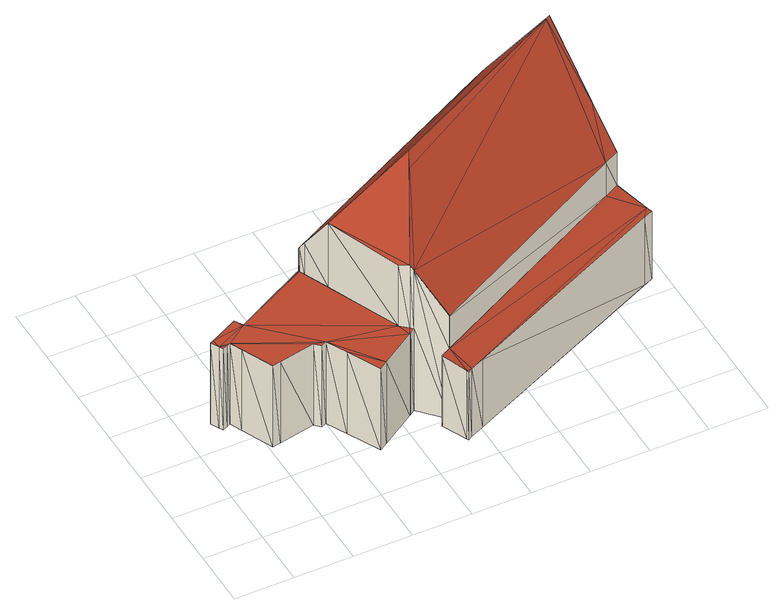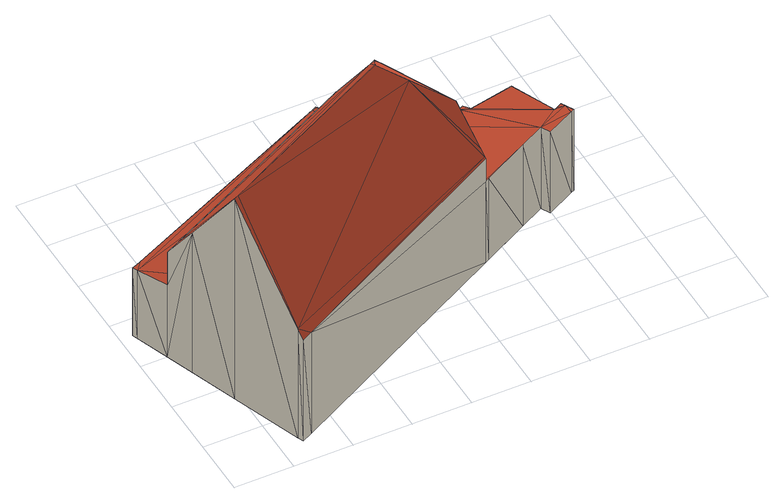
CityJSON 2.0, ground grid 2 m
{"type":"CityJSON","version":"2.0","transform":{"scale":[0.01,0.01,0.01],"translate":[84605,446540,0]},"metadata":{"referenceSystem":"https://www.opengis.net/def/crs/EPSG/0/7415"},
"CityObjects":{
"building1":{"type":"Building","attributes":{"dak_type":"slanted","data_area":67.03,"data_coverage":0.907,"geconstateerd":false,"gid":17147237,"h_dak_50p":5.2,"h_dak_70p":6.33,"h_dak_max":8.53,"h_dak_min":2.79,"h_maaiveld":0.163,"kas_warenhuis":false,"lod11_replace":false,"ondergronds_type":"above ground","oorspronkelijkbouwjaar":1938,"pw_actueel":"yes","pw_bron":"ahn3","reconstructie_methode":"tudelft3d-geoflow","reconstruction_skipped":false,"rmse_lod12":2.06,"rmse_lod13":1,"rmse_lod22":0.0425,"rn":1,"status":"Pand in gebruik","t_run":88.8,"val3dity_codes_lod12":"[]","val3dity_codes_lod13":"[]","val3dity_codes_lod22":"[]"},"children":["building1-1"]},
"building1-1":{"type":"BuildingPart","parents":["building1"],"geometry":[{"type":"Solid","lod":"2.2","boundaries":[[[[0,1,2]],[[2,3,4]],[[5,6,7]],[[7,8,9]],[[10,11,12]],[[12,13,14]],[[14,15,16]],[[16,17,18]],[[19,20,21]],[[21,22,23]],[[24,25,26]],[[27,28,29]],[[30,31,32]],[[32,33,34]],[[34,35,36]],[[36,0,2]],[[7,9,37]],[[12,14,16]],[[16,18,19]],[[19,21,23]],[[26,27,29]],[[30,32,34]],[[34,36,2]],[[5,7,37]],[[10,12,16]],[[16,19,23]],[[24,26,29]],[[29,30,34]],[[34,2,4]],[[5,37,10]],[[10,16,23]],[[23,24,29]],[[29,34,4]],[[5,10,23]],[[29,4,5]],[[5,23,29]],[[38,39,40]],[[40,41,38]],[[42,43,44]],[[44,45,42]],[[29,46,47]],[[47,30,29]],[[21,48,49]],[[49,22,21]],[[13,50,51]],[[51,14,13]],[[14,51,52]],[[52,15,14]],[[37,53,54]],[[54,10,37]],[[10,54,55]],[[55,11,10]],[[5,56,57]],[[57,6,5]],[[30,47,58]],[[58,31,30]],[[9,59,53]],[[53,37,9]],[[8,60,59]],[[59,9,8]],[[20,61,48]],[[48,21,20]],[[19,62,61]],[[61,20,19]],[[15,52,63]],[[63,16,15]],[[16,63,64]],[[64,17,16]],[[17,64,65]],[[65,18,17]],[[12,66,50]],[[50,13,12]],[[18,65,62]],[[62,19,18]],[[24,67,68]],[[68,25,24]],[[28,69,46]],[[46,29,28]],[[1,70,71]],[[71,2,1]],[[11,55,66]],[[66,12,11]],[[35,72,73]],[[73,36,35]],[[25,68,41]],[[41,26,25]],[[74,75,39]],[[39,38,74]],[[45,44,75]],[[75,74,45]],[[76,77,78]],[[56,5,4]],[[4,76,78]],[[78,56,4]],[[79,80,43]],[[43,42,79]],[[27,81,69]],[[69,28,27]],[[41,40,81]],[[81,27,26]],[[26,41,81]],[[82,83,84]],[[84,85,82]],[[86,87,58]],[[58,31,32]],[[32,86,58]],[[32,86,88]],[[88,33,32]],[[56,78,80]],[[80,79,56]],[[3,89,76]],[[76,4,3]],[[36,73,90]],[[90,0,36]],[[0,90,70]],[[70,1,0]],[[7,91,60]],[[60,8,7]],[[6,57,91]],[[91,7,6]],[[85,84,77]],[[77,76,85]],[[2,71,89]],[[89,3,2]],[[34,92,72]],[[72,35,34]],[[86,87,83]],[[83,82,86]],[[33,88,92]],[[92,34,33]],[[22,49,93]],[[93,23,22]],[[23,93,67]],[[67,24,23]],[[78,77,84]],[[83,87,58]],[[58,47,94]],[[94,95,96]],[[96,80,78]],[[78,84,83]],[[83,58,94]],[[94,96,78]],[[78,83,94]],[[76,89,71]],[[71,70,90]],[[90,73,72]],[[72,92,88]],[[88,86,82]],[[82,85,76]],[[76,71,90]],[[90,72,88]],[[88,82,76]],[[76,90,88]],[[41,68,67]],[[93,49,48]],[[48,61,62]],[[62,65,64]],[[63,52,51]],[[51,50,66]],[[66,55,54]],[[53,59,60]],[[91,57,56]],[[45,74,38]],[[38,41,67]],[[93,48,62]],[[62,64,63]],[[63,51,66]],[[54,53,60]],[[91,56,79]],[[42,45,38]],[[38,67,93]],[[93,62,63]],[[63,66,54]],[[54,60,91]],[[91,79,42]],[[42,38,93]],[[93,63,54]],[[54,91,42]],[[42,93,54]],[[75,44,97]],[[97,95,94]],[[94,47,46]],[[46,69,81]],[[81,40,39]],[[39,75,97]],[[97,94,46]],[[46,81,39]],[[39,97,46]],[[80,96,95]],[[95,97,44]],[[44,43,80]],[[80,95,44]]]],"semantics":{"surfaces":[{"type":"GroundSurface"},{"type":"WallSurface","on_footprint_edge":false},{"type":"WallSurface","on_footprint_edge":true},{"type":"RoofSurface"}],"values":[[0,0,0,0,0,0,0,0,0,0,0,0,0,0,0,0,0,0,0,0,0,0,0,0,0,0,0,0,0,0,0,0,0,0,0,0,1,1,1,1,2,2,2,2,2,2,2,2,2,2,2,2,2,2,2,2,2,2,2,2,2,2,2,2,2,2,2,2,2,2,2,2,2,2,2,2,2,2,2,2,2,2,2,2,2,2,1,1,1,1,2,2,2,2,1,1,2,2,2,2,2,1,1,2,2,2,2,2,1,1,2,2,2,2,2,2,2,2,2,2,1,1,2,2,2,2,1,1,2,2,2,2,2,2,3,3,3,3,3,3,3,3,3,3,3,3,3,3,3,3,3,3,3,3,3,3,3,3,3,3,3,3,3,3,3,3,3,3,3,3,3,3,3,3,3,3,3,3,3,3,3,3,3,3,3,3,3,3,3,3,3,3]]}}]}
},
"vertices":[
[759,101,16],[744,93,16],[741,99,16],[702,184,16],[735,201,16],[659,283,16],[645,274,16],[639,270,16],[519,193,16],[491,175,16],[401,355,16],[382,347,16],[364,367,16],[241,343,16],[212,337,16],[164,444,16],[145,486,16],[135,481,16],[117,472,16],[109,486,16],[95,514,16],[106,519,16],[203,568,16],[218,538,16],[303,582,16],[461,665,16],[475,672,16],[1285,1095,16],[1322,1114,16],[1330,1093,16],[1416,854,16],[1475,692,16],[1509,598,16],[1550,484,16],[1557,465,16],[1525,451,16],[808,123,16],[435,288,16],[476,668,345],[476,668,442],[475,672,436],[475,672,345],[626,318,346],[626,318,591],[520,566,604],[520,566,346],[1330,1093,458],[1416,854,827],[106,519,344],[203,568,344],[241,343,345],[212,337,345],[164,444,344],[435,288,346],[401,355,346],[382,347,346],[659,283,347],[645,274,347],[1475,692,583],[491,175,346],[519,193,346],[95,514,344],[109,486,344],[145,486,344],[135,481,344],[117,472,344],[364,367,345],[303,582,345],[461,665,345],[1322,1114,425],[744,93,290],[741,99,291],[1525,451,290],[808,123,290],[483,651,345],[483,651,469],[735,201,303],[735,201,432],[659,283,584],[650,292,347],[650,292,602],[1285,1095,426],[1459,572,308],[1459,572,440],[738,203,432],[738,203,303],[1509,598,308],[1509,598,441],[1550,484,292],[702,184,303],[759,101,290],[639,270,347],[1557,465,290],[218,538,344],[1402,846,827],[771,526,823],[753,491,790],[667,543,732]
]}
